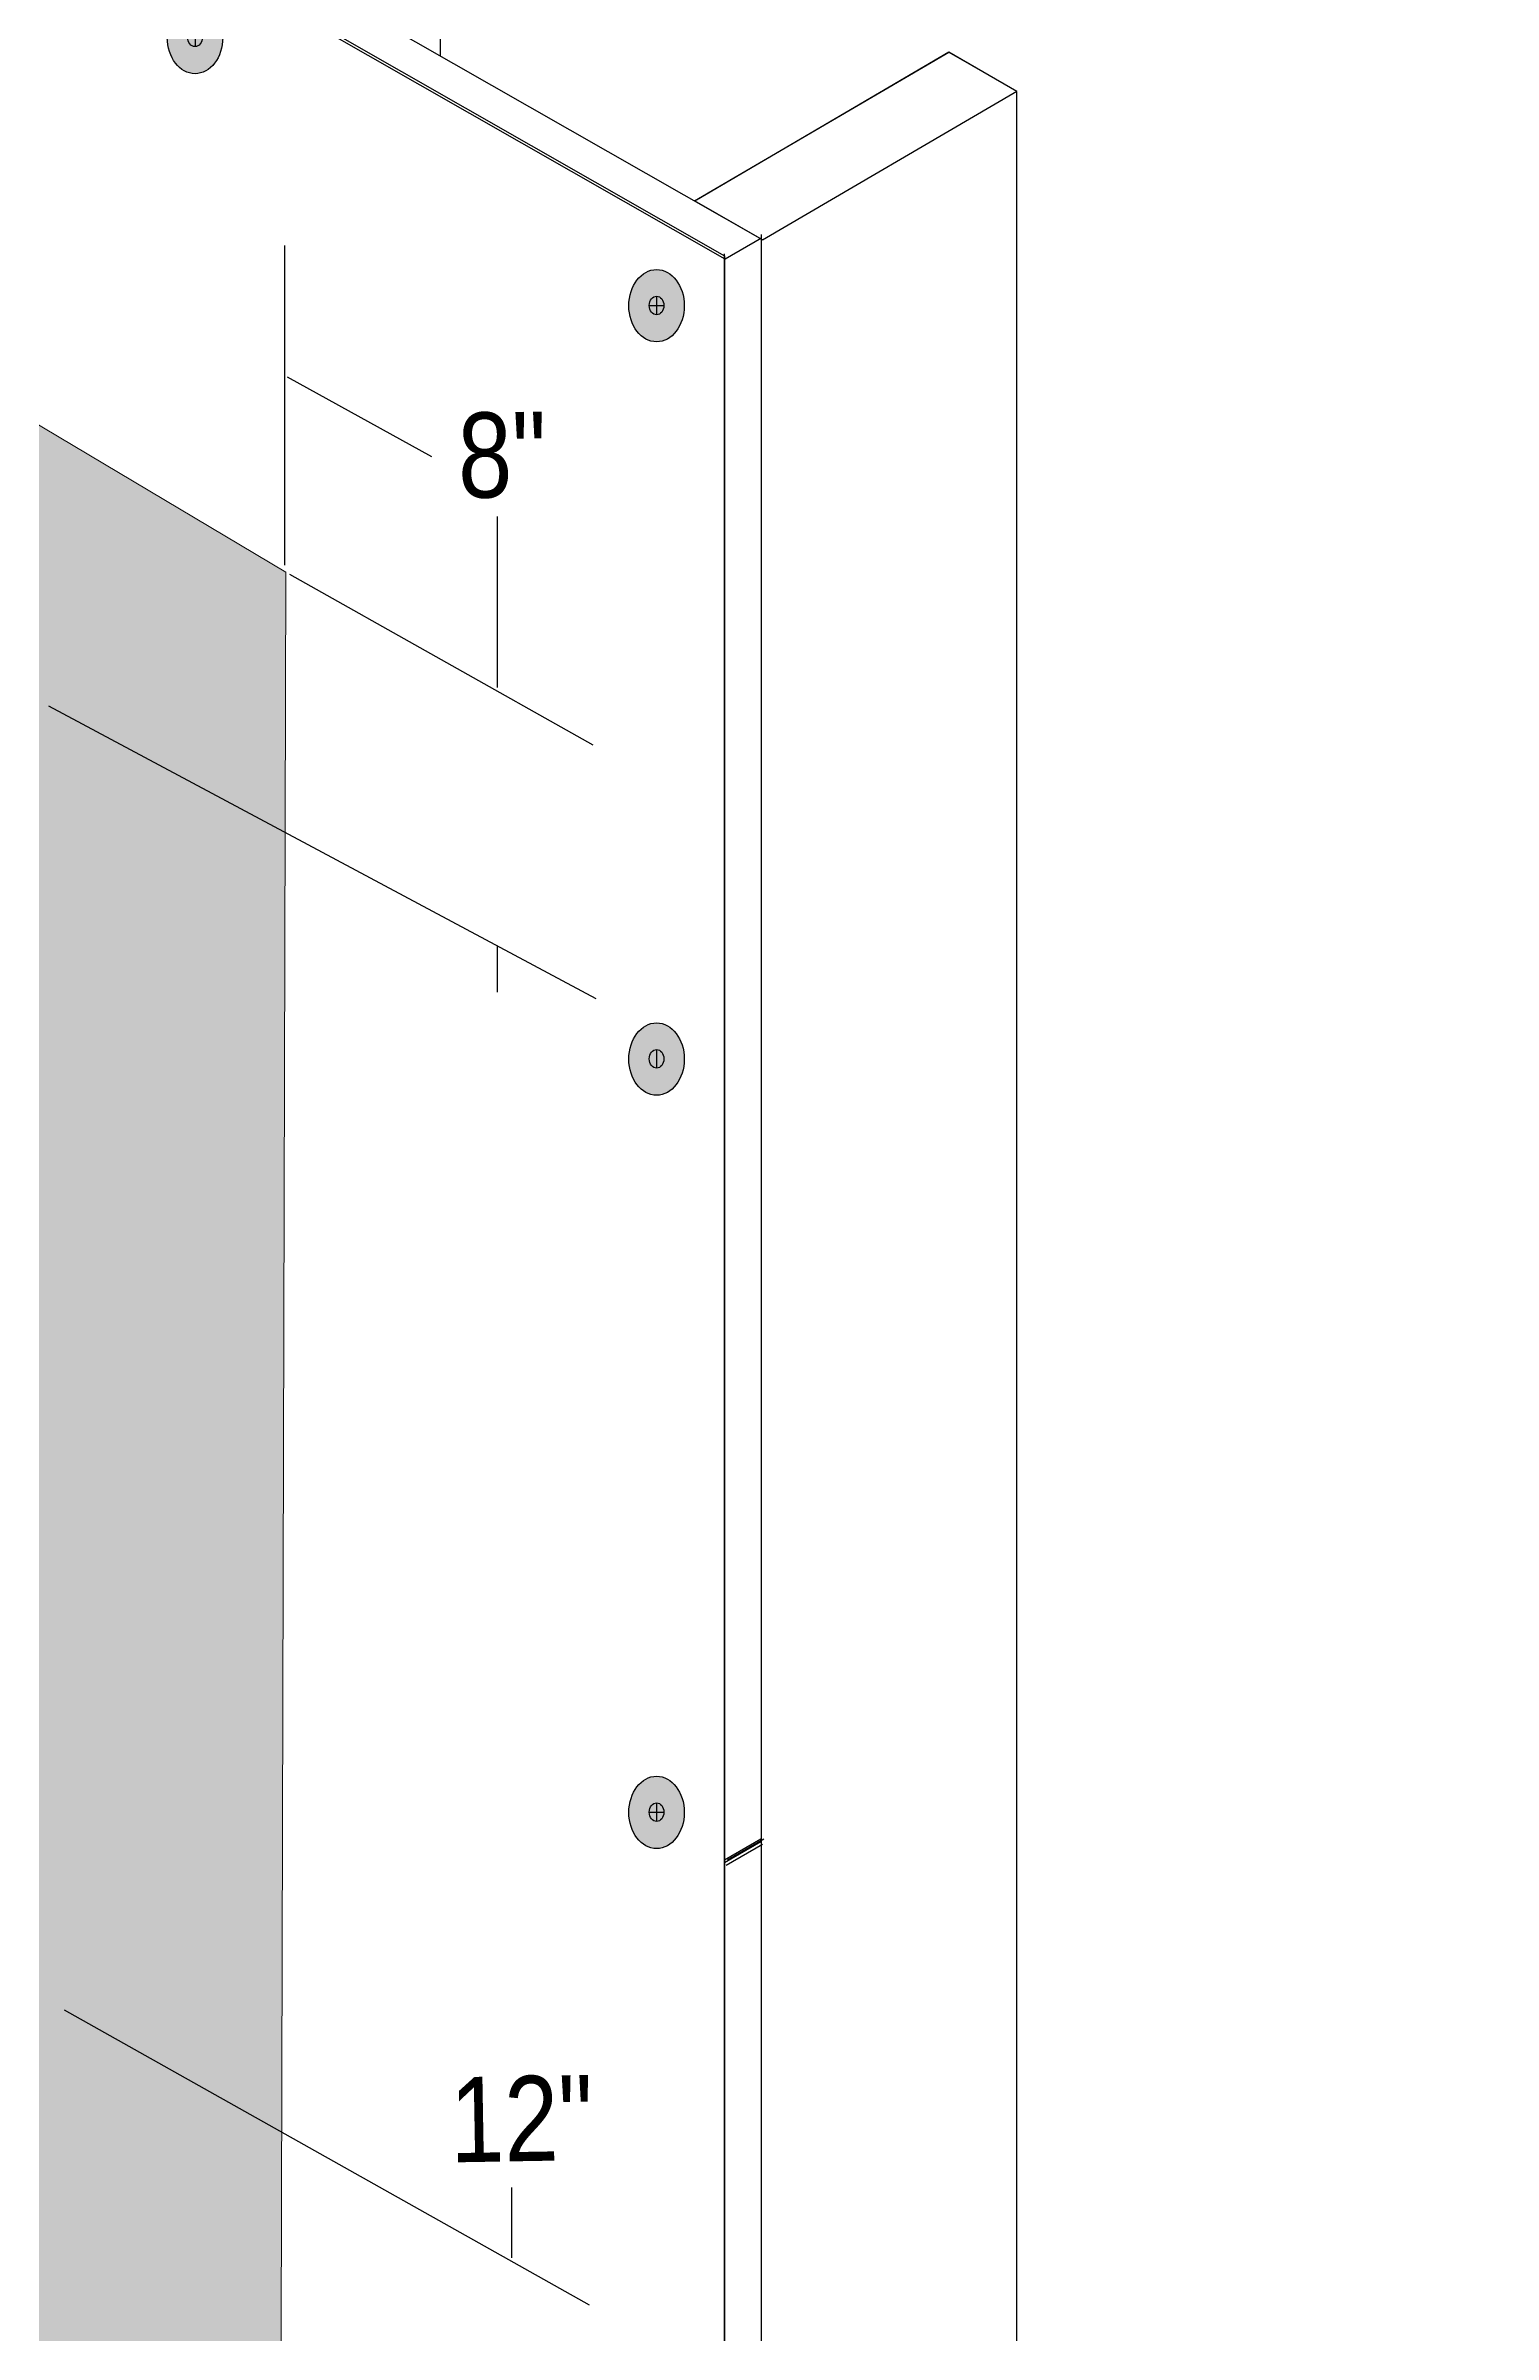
# Model space of a CAD drawing. Extents: x -1337 to 5791, y -3809 to 1769.
# Drawn here: x 5017.8 to 5209.2, y -2093.5 to -1790.9 of the extents above; entities that cross this region are included whole.
import ezdxf

# ---------------------------------------------------------------- set-up
doc = ezdxf.new("R2010")
doc.units = 0
doc.header["$MEASUREMENT"] = 0
for name, color, linetype, lineweight in [('.ATI-TEXT', 7, 'Continuous', 0), ('G-ANNO-TTLB', 7, 'Continuous', 0), ('No fasteners', 7, 'Continuous', 0), ('TYVEK', 7, 'Continuous', 0), ('WALL SCRATCH', 7, 'Continuous', 0)]:
    doc.layers.add(name, color=color, linetype=linetype, lineweight=lineweight)

# ---------------------------------------------------------------- blocks, each defined once
blk = doc.blocks.new('Block_75')
at = {"layer": '.ATI-TEXT', "true_color": 0x000000, "transparency": 33554687}
h = blk.add_hatch(color=18, dxfattribs=at)
h.dxf.hatch_style = 2
h.paths.add_polyline_path([(4979.5, -1842.88), (4972.83, -1852.13), (4976.14, -1841.21)])
at = {"layer": '.ATI-TEXT', "color": 18, "lineweight": 0, "true_color": 0x000000}
for p, q in [((4977.62, -1842.49), (5040.31, -1707.53)), ((5040.31, -1707.53), (5071.28, -1707.53))]:
    blk.add_line(p, q, dxfattribs=at)
at = {"layer": '.ATI-TEXT'}
blk.add_lwpolyline([(4979.5, -1842.88), (4972.83, -1852.13), (4976.14, -1841.21), (4976.14, -1841.21)], close=True, dxfattribs=at)
at = {"layer": '.ATI-TEXT', "insert": (5081.54, -1713.26), "char_height": 0.2, "attachment_point": 7}
blk.add_mtext('\\C18;\\c0;\\FArial Narrow|b0|i0|c1;\\H11.249999;\\W1.000000;WINDOW OUTLINE', dxfattribs=at)
blk = doc.blocks.new('Block_511')
at = {"layer": 'TYVEK', "true_color": 0x003b71, "transparency": 33554687}
h = blk.add_hatch(color=156, dxfattribs=at)
h.dxf.hatch_style = 2
edge = h.paths.add_edge_path()
edge.add_ellipse((5037.53, -1789.77), major_axis=(0, 4.78), ratio=0.766948, start_angle=0, end_angle=360)
at = {"layer": 'TYVEK', "color": 18, "lineweight": 25, "true_color": 0x000000}
for p, q in [((5037.53, -1788.5), (5037.53, -1790.97)), ((5036.55, -1789.74), (5038.5, -1789.74))]:
    blk.add_line(p, q, dxfattribs=at)
for centre, major_axis, ratio in [((5037.53, -1789.77), (0, 4.78), 0.766948), ((5037.53, -1789.74), (0, 1.23), 0.788846)]:
    blk.add_ellipse(centre, major_axis=major_axis, ratio=ratio, dxfattribs=at)
blk = doc.blocks.new('Block_518')
at = {"layer": 'TYVEK', "true_color": 0x003b71, "transparency": 33554687}
h = blk.add_hatch(color=156, dxfattribs=at)
h.dxf.hatch_style = 2
edge = h.paths.add_edge_path()
edge.add_ellipse((5098.56, -1825.23), major_axis=(0, 4.78), ratio=0.766948, start_angle=0, end_angle=360)
at = {"layer": 'TYVEK', "color": 18, "lineweight": 25, "true_color": 0x000000}
for p, q in [((5098.56, -1823.97), (5098.56, -1826.44)), ((5097.58, -1825.2), (5099.53, -1825.2))]:
    blk.add_line(p, q, dxfattribs=at)
for centre, major_axis, ratio in [((5098.56, -1825.23), (0, 4.78), 0.766948), ((5098.56, -1825.2), (0, 1.23), 0.788846)]:
    blk.add_ellipse(centre, major_axis=major_axis, ratio=ratio, dxfattribs=at)
blk = doc.blocks.new('Block_519')
at = {"layer": 'TYVEK', "true_color": 0x003b71, "transparency": 33554687}
h = blk.add_hatch(color=156, dxfattribs=at)
h.dxf.hatch_style = 2
edge = h.paths.add_edge_path()
edge.add_ellipse((5098.56, -2024.49), major_axis=(0, 4.78), ratio=0.766948, start_angle=0, end_angle=360)
at = {"layer": 'TYVEK', "color": 18, "lineweight": 25, "true_color": 0x000000}
for p, q in [((5097.58, -2024.46), (5099.53, -2024.46)), ((5098.56, -2023.23), (5098.56, -2025.7))]:
    blk.add_line(p, q, dxfattribs=at)
blk.add_lwpolyline([(5098.05, -2020.07)], dxfattribs=at)
for centre, major_axis, ratio in [((5098.56, -2024.49), (0, 4.78), 0.766948), ((5098.56, -2024.46), (0, 1.23), 0.788846)]:
    blk.add_ellipse(centre, major_axis=major_axis, ratio=ratio, dxfattribs=at)
blk = doc.blocks.new('Block_520')
at = {"layer": 'TYVEK', "true_color": 0x003b71, "transparency": 33554687}
h = blk.add_hatch(color=156, dxfattribs=at)
h.dxf.hatch_style = 2
edge = h.paths.add_edge_path()
edge.add_ellipse((5098.56, -1924.86), major_axis=(0, 4.78), ratio=0.766948, start_angle=0, end_angle=360)
at = {"layer": 'TYVEK', "color": 18, "lineweight": 25, "true_color": 0x000000}
blk.add_line((5098.56, -1923.6), (5098.56, -1926.07), dxfattribs=at)
for centre, major_axis, ratio in [((5098.56, -1924.86), (0, 4.78), 0.766948), ((5098.56, -1924.83), (0, 1.23), 0.788846)]:
    blk.add_ellipse(centre, major_axis=major_axis, ratio=ratio, dxfattribs=at)

msp = doc.modelspace()

# ---------------------------------------------------------------- hatches: boundary and pattern name
at = {"layer": 'G-ANNO-TTLB', "true_color": 0xff00ff, "transparency": 33554687}
h = msp.add_hatch(color=6, dxfattribs=at)
edge = h.paths.add_edge_path()
edge.add_spline(control_points=[(5472, -3692.6), (5472, -3692.6), (2542.48, -3692.6), (2542.48, -3692.6), (2542.48, -3692.6), (2542.48, -1235.6), (2542.48, -1235.6), (2542.48, -1235.6), (5472, -1235.6), (5472, -1235.6), (5472, -1235.6), (5472, -3692.6), (5472, -3692.6)], knot_values=[0, 0, 0, 0, 1, 1, 1, 2, 2, 2, 3, 3, 3, 4, 4, 4, 4], degree=3, periodic=0)
edge = h.paths.add_edge_path()
edge.add_spline(control_points=[(2551.48, -1244.6), (2551.48, -1244.6), (2551.48, -3683.6), (2551.48, -3683.6), (2551.48, -3683.6), (5463, -3683.6), (5463, -3683.6), (5463, -3683.6), (5463, -1244.6), (5463, -1244.6), (5463, -1244.6), (2551.48, -1244.6), (2551.48, -1244.6)], knot_values=[0, 0, 0, 0, 1, 1, 1, 2, 2, 2, 3, 3, 3, 4, 4, 4, 4], degree=3, periodic=0)
edge.add_line((2551.48, -1244.6), (2551.48, -1244.6))
at = {"layer": 'No fasteners', "true_color": 0x000000, "transparency": 33554503}
h = msp.add_hatch(color=18, dxfattribs=at)
h.dxf.hatch_style = 2
h.paths.add_polyline_path([(5049.53, -1860.45), (4904.75, -1774.18), (4904.83, -2041.56), (5048.81, -2126.1)])

# ---------------------------------------------------------------- linework, layer by layer
at = {"layer": 'G-ANNO-TTLB'}
for points in [[(5472, -3692.6), (5472, -3692.6), (2542.48, -3692.6), (2542.48, -3692.6), (2542.48, -3692.6), (2542.48, -1235.6), (2542.48, -1235.6), (2542.48, -1235.6), (5472, -1235.6), (5472, -1235.6), (5472, -1235.6), (5472, -3692.6), (5472, -3692.6)], [(2551.48, -1244.6), (2551.48, -1244.6), (2551.48, -3683.6), (2551.48, -3683.6), (2551.48, -3683.6), (5463, -3683.6), (5463, -3683.6), (5463, -3683.6), (5463, -1244.6), (5463, -1244.6), (5463, -1244.6), (2551.48, -1244.6), (2551.48, -1244.6)]]:
    msp.add_open_spline(points, degree=3, knots=[0, 0, 0, 0, 1, 1, 1, 2, 2, 2, 3, 3, 3, 4, 4, 4, 4], dxfattribs=at)
at = {"layer": 'No fasteners', "color": 2, "lineweight": 25, "true_color": 0xffff00}
for p, q in [((5112.35, -2028.39), (5107.54, -2031.18)), ((5112.75, -2028.04), (5107.94, -2030.82))]:
    msp.add_line(p, q, dxfattribs=at)
at = {"layer": 'No fasteners'}
msp.add_lwpolyline([(5049.53, -1860.45), (4904.75, -1774.18), (4904.83, -2041.56), (5048.81, -2126.1)], close=True, dxfattribs=at)
at = {"layer": 'TYVEK', "color": 18, "lineweight": 25, "true_color": 0x000000}
for p, q in [((4838.75, -1665.14), (5107.54, -1818.62)), ((5107.54, -1818.62), (5107.54, -2242.98))]:
    msp.add_line(p, q, dxfattribs=at)
at = {"layer": 'TYVEK', "color": 1, "lineweight": 25, "true_color": 0xff0000}
for p, q in [((5049.38, -1817.28), (5049.38, -1859.56)), ((5049.7, -1834.64), (5068.8, -1845.16)), ((5077.5, -1853.12), (5077.5, -1875.73)), ((5050.03, -1860.75), (5090.14, -1883.31)), ((5018.15, -1878.15), (5090.51, -1916.87)), ((5077.47, -1909.9), (5077.47, -1916.03)), ((5020.24, -2050.6), (5089.64, -2089.61)), ((5079.37, -2074.09), (5079.37, -2083.39))]:
    msp.add_line(p, q, dxfattribs=at)
at = {"layer": 'TYVEK', "color": 2, "lineweight": 25, "true_color": 0xffff00}
for p, q in [((5107.54, -2242.98), (5107.54, -1876.39)), ((5112.35, -2028.02), (5107.54, -2030.8))]:
    msp.add_line(p, q, dxfattribs=at)
at = {"layer": 'WALL SCRATCH', "color": 2, "lineweight": 25, "true_color": 0xffff00}
for p, q in [((5112.57, -1816.54), (4843.78, -1663.06)), ((5107.62, -1819.07), (4838.83, -1665.59)), ((5112.43, -2240.18), (5112.43, -1815.82)), ((5107.48, -1818.35), (5107.48, -2242.71)), ((5112.43, -1816.29), (5107.62, -1819.07)), ((5112.57, -2028.72), (5107.76, -2031.51))]:
    msp.add_line(p, q, dxfattribs=at)
at = {"layer": 'WALL SCRATCH', "color": 33, "lineweight": 25, "true_color": 0xcc9966}
for p, q in [((5069.96, -1753.29), (5069.96, -1792.21)), ((5103.82, -1811.23), (5137.23, -1791.67)), ((5137.23, -1791.67), (5146.21, -1796.85)), ((5112.57, -1816.54), (5146.21, -1796.85)), ((5146.19, -2221.34), (5146.19, -1796.98))]:
    msp.add_line(p, q, dxfattribs=at)
msp.add_lwpolyline([(5112.57, -1816.54), (5103.57, -1811.38), (5137.22, -1791.68), (5146.22, -1796.84)], dxfattribs=at)

# ---------------------------------------------------------------- block references
at = {"layer": '.ATI-TEXT'}
msp.add_blockref('Block_75', (0, 0), dxfattribs=at)
at = {"layer": 'TYVEK'}
for name in ['Block_511', 'Block_518', 'Block_520', 'Block_519']:
    msp.add_blockref(name, (0, 0), dxfattribs=at)

# ---------------------------------------------------------------- texts
at = {"layer": 'TYVEK', "char_height": 0.2, "attachment_point": 7, "rotation": 0.9999}
for s, insert in [('\\C1;\\c255;\\FArial Narrow|b0|i0|c1;\\H11.253424;\\W1.000002;8"', (5072.38, -1850.83)), ('\\C1;\\c255;\\FArial Narrow|b0|i0|c1;\\H11.253424;\\W1.000002;12"', (5071.34, -2070.78))]:
    msp.add_mtext(s, dxfattribs=dict(at, insert=insert))

doc.saveas('drawing.dxf')
